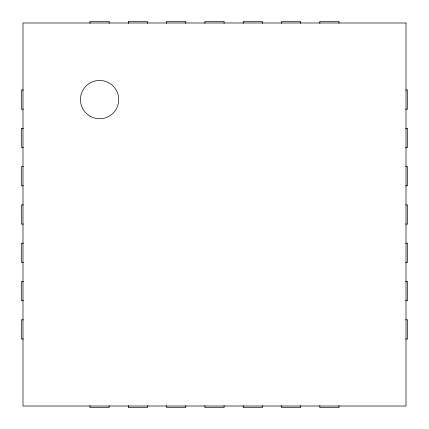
<?xml version="1.0" encoding="UTF-8"?>
<svg xmlns="http://www.w3.org/2000/svg" width="429" height="429" viewBox="0 0 429 429"><rect width="100%" height="100%" fill="white"/><g stroke="black" fill="none" stroke-linecap="round" stroke-linejoin="round"><path stroke-width="0.64" d="M23.45 90.015L21.45 90.015L21.45 109.164L23.429 109.164M405.55 90.015L407.55 90.015L407.55 109.164L405.571 109.164M23.429 128.319L21.45 128.319L21.45 147.469L23.429 147.469M405.571 128.319L407.55 128.319L407.55 147.469L405.571 147.469M23.429 166.618L21.45 166.618L21.45 185.773L23.429 185.773M405.571 166.618L407.55 166.618L407.55 185.773L405.571 185.773M23.429 204.923L21.45 204.923L21.45 224.077L23.429 224.077M405.571 204.923L407.55 204.923L407.55 224.077L405.571 224.077M23.429 243.227L21.45 243.227L21.45 262.382L23.429 262.382M405.571 243.227L407.55 243.227L407.55 262.382L405.571 262.382M23.429 281.531L21.45 281.531L21.45 300.681L23.429 300.681M405.571 281.531L407.55 281.531L407.55 300.681L405.571 300.681M23.429 319.836L21.45 319.836L21.45 338.985L23.45 338.985M405.571 319.836L407.55 319.836L407.55 338.985L405.55 338.985M338.985 23.45L338.985 21.45L319.836 21.45L319.836 23.429M338.985 405.55L338.985 407.55L319.836 407.55L319.836 405.571M300.681 23.429L300.681 21.45L281.531 21.45L281.531 23.429M300.681 405.571L300.681 407.55L281.531 407.55L281.531 405.571M262.382 23.429L262.382 21.45L243.227 21.45L243.227 23.429M262.382 405.571L262.382 407.55L243.227 407.55L243.227 405.571M224.077 23.429L224.077 21.45L204.923 21.45L204.923 23.429M224.077 405.571L224.077 407.55L204.923 407.55L204.923 405.571M185.773 23.429L185.773 21.45L166.618 21.45L166.618 23.429M185.773 405.571L185.773 407.55L166.618 407.55L166.618 405.571M147.469 23.429L147.469 21.45L128.319 21.45L128.319 23.429M147.469 405.571L147.469 407.55L128.319 407.55L128.319 405.571M109.164 23.429L109.164 21.45L90.015 21.45L90.015 23.45M109.164 405.571L109.164 407.55L90.015 407.55L90.015 405.55M406.016 22.984L22.984 22.984L22.984 406.016L406.016 406.016L406.016 22.984M90.015 116.173A19.149 19.149 0 0 0 118.742 99.587A19.149 19.149 0 0 0 90.015 83.001A19.149 19.149 0 0 0 90.015 116.173"/></g></svg>
